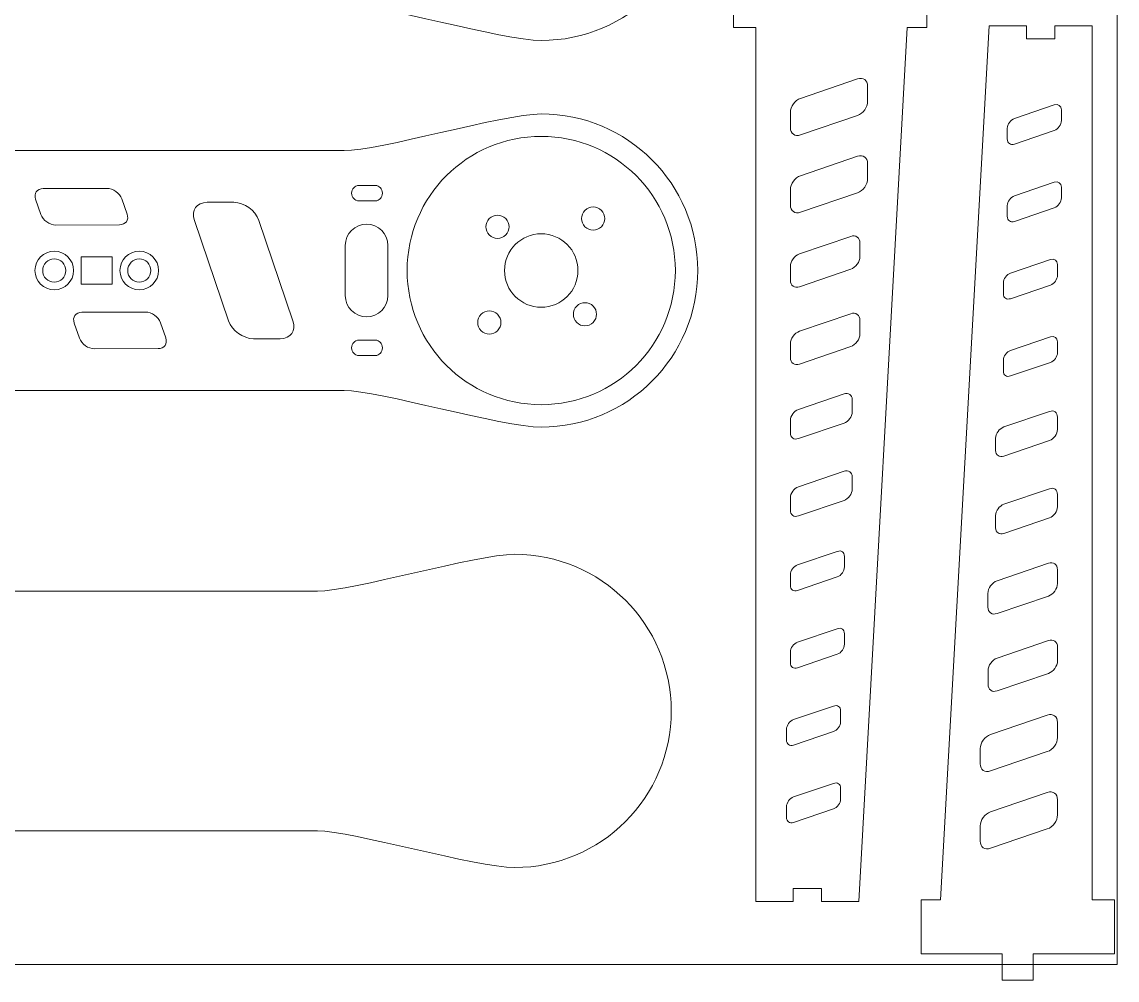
# Model space of a CAD drawing. Header units: inches. Extents: x 12 to 287, y -278 to -7.
# Drawn here: x 144.1 to 285.8, y -278 to -154.1 of the extents above; entities that cross this region are included whole.
import ezdxf

# ---------------------------------------------------------------- set-up
doc = ezdxf.new("R2010")
doc.units = ezdxf.units.IN
doc.header["$MEASUREMENT"] = 0
doc.layers.add('Layer 1', color=7, linetype='Continuous')

# ---------------------------------------------------------------- blocks, each defined once
blk = doc.blocks.new('block 63')
at = {"layer": 'Layer 1', "color": 7, "lineweight": 9, "true_color": 0xffffff}
blk.add_open_spline([(193.93, -186.21), (193.93, -195.79), (201.7, -203.56), (211.28, -203.56), (220.86, -203.56), (228.63, -195.79), (228.63, -186.21), (228.63, -176.63), (220.86, -168.86), (211.28, -168.86), (201.7, -168.86), (193.93, -176.63), (193.93, -186.21)], degree=3, knots=[0, 0, 0, 0, 1, 1, 1, 2, 2, 2, 3, 3, 3, 4, 4, 4, 4], dxfattribs=at)
blk = doc.blocks.new('block 65')
at = {"layer": 'Layer 1', "color": 7, "lineweight": 9, "true_color": 0xffffff}
blk.add_open_spline([(211.28, -190.96), (213.9, -190.96), (216.03, -188.83), (216.03, -186.21), (216.03, -183.59), (213.9, -181.46), (211.28, -181.46), (208.66, -181.46), (206.53, -183.59), (206.53, -186.21), (206.53, -188.83), (208.66, -190.96), (211.28, -190.96)], degree=3, knots=[0, 0, 0, 0, 1, 1, 1, 2, 2, 2, 3, 3, 3, 4, 4, 4, 4], dxfattribs=at)
blk = doc.blocks.new('block 64')
at = {"layer": 'Layer 1', "color": 179, "lineweight": 13, "true_color": 0x231f20}
for points in [[(216.94, -180.55), (217.52, -181.14), (218.47, -181.14), (219.06, -180.55), (219.64, -179.97), (219.64, -179.02), (219.06, -178.43), (218.47, -177.85), (217.52, -177.85), (216.94, -178.43), (216.35, -179.02), (216.35, -179.97), (216.94, -180.55)], [(206.68, -181.61), (207.27, -181.03), (207.27, -180.08), (206.68, -179.49), (206.1, -178.91), (205.15, -178.91), (204.56, -179.49), (203.98, -180.08), (203.98, -181.03), (204.56, -181.61), (205.15, -182.2), (206.1, -182.2), (206.68, -181.61)], [(218, -192.93), (218.58, -192.34), (218.58, -191.39), (218, -190.81), (217.41, -190.22), (216.46, -190.22), (215.88, -190.81), (215.29, -191.39), (215.29, -192.34), (215.88, -192.93), (216.46, -193.51), (217.41, -193.51), (218, -192.93)], [(203.5, -193.99), (204.09, -194.57), (205.04, -194.57), (205.62, -193.99), (206.21, -193.4), (206.21, -192.45), (205.62, -191.87), (205.04, -191.28), (204.09, -191.28), (203.5, -191.87), (202.92, -192.45), (202.92, -193.4), (203.5, -193.99)]]:
    blk.add_open_spline(points, degree=3, knots=[0, 0, 0, 0, 1, 1, 1, 2, 2, 2, 3, 3, 3, 4, 4, 4, 4], dxfattribs=at)
at = {"layer": 'Layer 1'}
blk.add_blockref('block 65', (0, 0), dxfattribs=at)
blk = doc.blocks.new('block 68')
at = {"layer": 'Layer 1', "color": 7, "lineweight": 9, "true_color": 0xffffff}
blk.add_lwpolyline([(250.65, -147.79), (250.65, -144.41), (246.66, -144.41), (246.66, -147.79), (236.16, -147.79), (236.16, -154.79), (239.03, -154.79), (239.03, -267.82), (243.86, -267.82), (243.86, -266.14), (247.54, -266.14), (247.54, -267.82), (252.36, -267.82), (258.64, -154.79), (261.16, -154.79), (261.16, -147.79), (250.65, -147.79)], dxfattribs=at)
for points in [[(252.19, -161.44), (252.92, -161.19), (253.51, -161.61), (253.51, -162.37), (253.51, -162.37), (253.51, -164.34), (253.51, -164.34), (253.51, -165.1), (252.92, -165.91), (252.19, -166.16), (252.19, -166.16), (244.83, -168.67), (244.83, -168.67), (244.1, -168.92), (243.51, -168.5), (243.51, -167.74), (243.51, -167.74), (243.51, -165.77), (243.51, -165.77), (243.51, -165.01), (244.1, -164.2), (244.83, -163.95), (244.83, -163.95), (252.19, -161.44), (252.19, -161.44)], [(252.19, -171.44), (252.92, -171.2), (253.51, -171.61), (253.51, -172.37), (253.51, -172.37), (253.51, -174.34), (253.51, -174.34), (253.51, -175.1), (252.92, -175.91), (252.19, -176.16), (252.19, -176.16), (244.83, -178.67), (244.83, -178.67), (244.1, -178.92), (243.51, -178.5), (243.51, -177.74), (243.51, -177.74), (243.51, -175.77), (243.51, -175.77), (243.51, -175.01), (244.1, -174.2), (244.83, -173.95), (244.83, -173.95), (252.19, -171.44), (252.19, -171.44)], [(251.32, -181.8), (251.97, -181.58), (252.51, -181.95), (252.51, -182.64), (252.51, -182.64), (252.51, -184.41), (252.51, -184.41), (252.51, -185.09), (251.97, -185.83), (251.32, -186.05), (251.32, -186.05), (244.7, -188.31), (244.7, -188.31), (244.04, -188.53), (243.51, -188.16), (243.51, -187.47), (243.51, -187.47), (243.51, -185.7), (243.51, -185.7), (243.51, -185.02), (244.04, -184.28), (244.69, -184.06), (244.69, -184.06), (251.32, -181.8), (251.32, -181.8)], [(251.32, -191.8), (251.97, -191.58), (252.51, -191.95), (252.51, -192.64), (252.51, -192.64), (252.51, -194.41), (252.51, -194.41), (252.51, -195.09), (251.97, -195.83), (251.32, -196.05), (251.32, -196.05), (244.7, -198.31), (244.7, -198.31), (244.04, -198.53), (243.51, -198.16), (243.51, -197.47), (243.51, -197.47), (243.51, -195.7), (243.51, -195.7), (243.51, -195.02), (244.04, -194.28), (244.7, -194.06), (244.7, -194.06), (251.32, -191.8), (251.32, -191.8)], [(250.45, -202.17), (251.03, -201.97), (251.51, -202.3), (251.51, -202.91), (251.51, -202.91), (251.51, -204.48), (251.51, -204.48), (251.51, -205.09), (251.03, -205.74), (250.45, -205.94), (250.45, -205.94), (244.56, -207.95), (244.56, -207.95), (243.98, -208.14), (243.51, -207.81), (243.51, -207.2), (243.51, -207.2), (243.51, -205.63), (243.51, -205.63), (243.51, -205.02), (243.98, -204.37), (244.56, -204.17), (244.56, -204.17), (250.45, -202.17), (250.45, -202.17)], [(250.45, -212.17), (251.03, -211.97), (251.51, -212.3), (251.51, -212.91), (251.51, -212.91), (251.51, -214.48), (251.51, -214.48), (251.51, -215.09), (251.03, -215.74), (250.45, -215.94), (250.45, -215.94), (244.56, -217.95), (244.56, -217.95), (243.98, -218.14), (243.51, -217.81), (243.51, -217.2), (243.51, -217.2), (243.51, -215.63), (243.51, -215.63), (243.51, -215.02), (243.98, -214.37), (244.56, -214.17), (244.56, -214.17), (250.45, -212.17), (250.45, -212.17)], [(249.58, -222.53), (250.09, -222.35), (250.51, -222.64), (250.51, -223.18), (250.51, -223.18), (250.51, -224.55), (250.51, -224.55), (250.51, -225.08), (250.09, -225.66), (249.58, -225.83), (249.58, -225.83), (244.43, -227.58), (244.43, -227.58), (243.92, -227.76), (243.51, -227.47), (243.51, -226.94), (243.51, -226.94), (243.51, -225.56), (243.51, -225.56), (243.51, -225.03), (243.92, -224.45), (244.43, -224.28), (244.43, -224.28), (249.58, -222.53), (249.58, -222.53)], [(249.58, -232.53), (250.09, -232.35), (250.51, -232.64), (250.51, -233.18), (250.51, -233.18), (250.51, -234.55), (250.51, -234.55), (250.51, -235.08), (250.09, -235.66), (249.58, -235.83), (249.58, -235.83), (244.43, -237.58), (244.43, -237.58), (243.92, -237.76), (243.51, -237.47), (243.51, -236.94), (243.51, -236.94), (243.51, -235.56), (243.51, -235.56), (243.51, -235.03), (243.92, -234.45), (244.43, -234.28), (244.43, -234.28), (249.58, -232.53), (249.58, -232.53)], [(249.08, -242.53), (249.59, -242.35), (250.01, -242.64), (250.01, -243.18), (250.01, -243.18), (250.01, -244.55), (250.01, -244.55), (250.01, -245.08), (249.59, -245.66), (249.08, -245.83), (249.08, -245.83), (243.93, -247.58), (243.93, -247.58), (243.42, -247.76), (243.01, -247.47), (243.01, -246.94), (243.01, -246.94), (243.01, -245.56), (243.01, -245.56), (243.01, -245.03), (243.42, -244.45), (243.93, -244.28), (243.93, -244.28), (249.08, -242.53), (249.08, -242.53)], [(249.08, -252.53), (249.59, -252.35), (250.01, -252.64), (250.01, -253.18), (250.01, -253.18), (250.01, -254.55), (250.01, -254.55), (250.01, -255.08), (249.59, -255.66), (249.08, -255.83), (249.08, -255.83), (243.93, -257.58), (243.93, -257.58), (243.42, -257.76), (243.01, -257.47), (243.01, -256.94), (243.01, -256.94), (243.01, -255.56), (243.01, -255.56), (243.01, -255.03), (243.42, -254.45), (243.93, -254.28), (243.93, -254.28), (249.08, -252.53), (249.08, -252.53)]]:
    blk.add_open_spline(points, degree=3, knots=[0, 0, 0, 0, 1, 1, 1, 2, 2, 2, 3, 3, 3, 4, 4, 4, 5, 5, 5, 6, 6, 6, 7, 7, 7, 8, 8, 8, 8], dxfattribs=at)
blk = doc.blocks.new('block 69')
at = {"layer": 'Layer 1', "color": 7, "lineweight": 9, "true_color": 0xffffff}
blk.add_lwpolyline([(270.93, -274.58), (270.93, -277.97), (274.93, -277.97), (274.93, -274.58), (285.43, -274.58), (285.43, -267.58), (282.55, -267.58), (282.55, -154.56), (277.72, -154.56), (277.72, -156.24), (274.04, -156.24), (274.04, -154.56), (269.22, -154.56), (262.94, -267.58), (260.43, -267.58), (260.43, -274.58), (270.93, -274.58)], dxfattribs=at)
for points in [[(272.5, -169.85), (271.99, -170.02), (271.57, -169.73), (271.57, -169.2), (271.57, -169.2), (271.57, -167.82), (271.57, -167.82), (271.57, -167.29), (271.99, -166.72), (272.5, -166.55), (272.5, -166.55), (277.65, -164.79), (277.65, -164.79), (278.16, -164.62), (278.57, -164.91), (278.57, -165.44), (278.57, -165.44), (278.57, -166.82), (278.57, -166.82), (278.57, -167.35), (278.16, -167.92), (277.65, -168.1), (277.65, -168.1), (272.5, -169.85), (272.5, -169.85)], [(272.5, -179.85), (271.99, -180.02), (271.57, -179.73), (271.57, -179.2), (271.57, -179.2), (271.57, -177.82), (271.57, -177.82), (271.57, -177.29), (271.99, -176.72), (272.5, -176.55), (272.5, -176.55), (277.65, -174.79), (277.65, -174.79), (278.16, -174.62), (278.57, -174.91), (278.57, -175.44), (278.57, -175.44), (278.57, -176.82), (278.57, -176.82), (278.57, -177.35), (278.16, -177.92), (277.65, -178.1), (277.65, -178.1), (272.5, -179.85), (272.5, -179.85)], [(272, -189.85), (271.49, -190.02), (271.07, -189.73), (271.07, -189.2), (271.07, -189.2), (271.07, -187.82), (271.07, -187.82), (271.07, -187.29), (271.49, -186.72), (272, -186.55), (272, -186.55), (277.15, -184.79), (277.15, -184.79), (277.66, -184.62), (278.07, -184.91), (278.07, -185.44), (278.07, -185.44), (278.07, -186.82), (278.07, -186.82), (278.07, -187.35), (277.66, -187.92), (277.15, -188.1), (277.15, -188.1), (272, -189.85), (272, -189.85)], [(272, -199.85), (271.49, -200.02), (271.07, -199.73), (271.07, -199.2), (271.07, -199.2), (271.07, -197.82), (271.07, -197.82), (271.07, -197.29), (271.49, -196.72), (272, -196.55), (272, -196.55), (277.15, -194.79), (277.15, -194.79), (277.66, -194.62), (278.07, -194.91), (278.07, -195.44), (278.07, -195.44), (278.07, -196.82), (278.07, -196.82), (278.07, -197.35), (277.66, -197.92), (277.15, -198.1), (277.15, -198.1), (272, -199.85), (272, -199.85)], [(271.13, -210.21), (270.55, -210.41), (270.07, -210.08), (270.07, -209.47), (270.07, -209.47), (270.07, -207.9), (270.07, -207.9), (270.07, -207.29), (270.55, -206.63), (271.13, -206.44), (271.13, -206.44), (277.02, -204.43), (277.02, -204.43), (277.6, -204.23), (278.07, -204.56), (278.07, -205.17), (278.07, -205.17), (278.07, -206.75), (278.07, -206.75), (278.07, -207.35), (277.6, -208.01), (277.02, -208.21), (277.02, -208.21), (271.13, -210.21), (271.13, -210.21)], [(271.13, -220.21), (270.55, -220.41), (270.07, -220.08), (270.07, -219.47), (270.07, -219.47), (270.07, -217.9), (270.07, -217.9), (270.07, -217.29), (270.55, -216.63), (271.13, -216.44), (271.13, -216.44), (277.02, -214.43), (277.02, -214.43), (277.6, -214.23), (278.07, -214.57), (278.07, -215.17), (278.07, -215.17), (278.07, -216.75), (278.07, -216.75), (278.07, -217.35), (277.6, -218.01), (277.02, -218.21), (277.02, -218.21), (271.13, -220.21), (271.13, -220.21)], [(270.26, -230.57), (269.61, -230.8), (269.07, -230.42), (269.07, -229.74), (269.07, -229.74), (269.07, -227.97), (269.07, -227.97), (269.07, -227.29), (269.61, -226.55), (270.26, -226.33), (270.26, -226.33), (276.89, -224.07), (276.89, -224.07), (277.54, -223.85), (278.07, -224.22), (278.07, -224.9), (278.07, -224.9), (278.07, -226.67), (278.07, -226.67), (278.07, -227.36), (277.54, -228.09), (276.89, -228.32), (276.89, -228.32), (270.26, -230.57), (270.26, -230.57)], [(270.26, -240.57), (269.61, -240.8), (269.08, -240.42), (269.08, -239.74), (269.08, -239.74), (269.08, -237.97), (269.08, -237.97), (269.08, -237.28), (269.61, -236.55), (270.26, -236.32), (270.26, -236.32), (276.89, -234.07), (276.89, -234.07), (277.54, -233.85), (278.08, -234.22), (278.08, -234.9), (278.08, -234.9), (278.08, -236.67), (278.08, -236.67), (278.08, -237.36), (277.54, -238.09), (276.89, -238.32), (276.89, -238.32), (270.26, -240.57), (270.26, -240.57)], [(269.4, -250.93), (268.67, -251.18), (268.07, -250.77), (268.07, -250.01), (268.07, -250.01), (268.07, -248.04), (268.07, -248.04), (268.07, -247.28), (268.67, -246.46), (269.4, -246.21), (269.4, -246.21), (276.75, -243.71), (276.75, -243.71), (277.48, -243.46), (278.07, -243.88), (278.07, -244.64), (278.07, -244.64), (278.07, -246.6), (278.07, -246.6), (278.07, -247.36), (277.48, -248.18), (276.75, -248.43), (276.75, -248.43), (269.4, -250.93), (269.4, -250.93)], [(269.4, -260.93), (268.67, -261.18), (268.07, -260.77), (268.07, -260.01), (268.07, -260.01), (268.07, -258.04), (268.07, -258.04), (268.07, -257.28), (268.67, -256.46), (269.4, -256.21), (269.4, -256.21), (276.75, -253.71), (276.75, -253.71), (277.48, -253.46), (278.07, -253.88), (278.07, -254.64), (278.07, -254.64), (278.07, -256.6), (278.07, -256.6), (278.07, -257.36), (277.48, -258.18), (276.75, -258.43), (276.75, -258.43), (269.4, -260.93), (269.4, -260.93)]]:
    blk.add_open_spline(points, degree=3, knots=[0, 0, 0, 0, 1, 1, 1, 2, 2, 2, 3, 3, 3, 4, 4, 4, 5, 5, 5, 6, 6, 6, 7, 7, 7, 8, 8, 8, 8], dxfattribs=at)

msp = doc.modelspace()

# ---------------------------------------------------------------- linework, layer by layer
at = {"layer": 'Layer 1', "color": 22, "lineweight": 9, "true_color": 0xed1f24}
msp.add_lwpolyline([(285.78, -275.96), (15.78, -275.96), (15.78, -15.96), (285.78, -15.96), (285.78, -275.96)], dxfattribs=at)
at = {"layer": 'Layer 1', "color": 7, "lineweight": 9, "true_color": 0xffffff}
msp.add_lwpolyline([(155.78, -187.96), (151.78, -187.96), (151.78, -184.46), (155.78, -184.46), (155.78, -187.96)], dxfattribs=at)
for points, knots in [([(211.28, -115.96), (206.32, -115.96), (190.13, -120.77), (185.78, -120.71), (185.78, -120.71), (47.78, -120.71), (47.78, -120.71), (47.78, -120.71), (47.78, -151.71), (47.78, -151.71), (47.78, -151.71), (185.78, -151.71), (185.78, -151.71), (190.13, -151.73), (206.32, -156.46), (211.28, -156.46), (222.46, -156.46), (231.53, -147.39), (231.53, -136.21), (231.53, -125.03), (222.46, -115.96), (211.28, -115.96)], [0, 0, 0, 0, 1, 1, 1, 2, 2, 2, 3, 3, 3, 4, 4, 4, 5, 5, 5, 6, 6, 6, 7, 7, 7, 7]), ([(211.28, -165.96), (206.32, -165.96), (190.13, -170.77), (185.78, -170.71), (185.78, -170.71), (47.78, -170.71), (47.78, -170.71), (47.78, -170.71), (47.78, -201.71), (47.78, -201.71), (47.78, -201.71), (185.78, -201.71), (185.78, -201.71), (190.13, -201.73), (206.32, -206.46), (211.28, -206.46), (222.46, -206.46), (231.53, -197.39), (231.53, -186.21), (231.53, -175.03), (222.46, -165.96), (211.28, -165.96)], [0, 0, 0, 0, 1, 1, 1, 2, 2, 2, 3, 3, 3, 4, 4, 4, 5, 5, 5, 6, 6, 6, 7, 7, 7, 7]), ([(156.7, -180.3), (157.52, -180.3), (157.97, -179.68), (157.71, -178.92), (157.71, -178.92), (157.03, -176.96), (157.03, -176.96), (156.77, -176.2), (155.89, -175.58), (155.08, -175.59), (155.08, -175.59), (146.86, -175.61), (146.86, -175.61), (146.04, -175.62), (145.59, -176.23), (145.86, -177), (145.86, -177), (146.53, -178.96), (146.53, -178.96), (146.79, -179.72), (147.67, -180.34), (148.48, -180.33), (148.48, -180.33), (156.7, -180.3), (156.7, -180.3)], [0, 0, 0, 0, 1, 1, 1, 2, 2, 2, 3, 3, 3, 4, 4, 4, 5, 5, 5, 6, 6, 6, 7, 7, 7, 8, 8, 8, 8]), ([(190.74, -176.21), (190.74, -176.76), (190.32, -177.21), (189.81, -177.21), (189.81, -177.21), (187.68, -177.21), (187.68, -177.21), (187.16, -177.21), (186.74, -176.76), (186.74, -176.21), (186.74, -176.21), (186.74, -176.21), (186.74, -176.21), (186.74, -175.66), (187.16, -175.21), (187.68, -175.21), (187.68, -175.21), (189.81, -175.21), (189.81, -175.21), (190.32, -175.21), (190.74, -175.66), (190.74, -176.21), (190.74, -176.21), (190.74, -176.21), (190.74, -176.21)], [0, 0, 0, 0, 1, 1, 1, 2, 2, 2, 3, 3, 3, 4, 4, 4, 5, 5, 5, 6, 6, 6, 7, 7, 7, 8, 8, 8, 8]), ([(179.15, -192.7), (179.59, -193.99), (178.86, -195.03), (177.52, -195.03), (177.52, -195.03), (174.05, -195.03), (174.05, -195.03), (172.71, -195.03), (171.27, -193.99), (170.83, -192.7), (170.83, -192.7), (166.41, -179.72), (166.41, -179.72), (165.97, -178.43), (166.7, -177.39), (168.04, -177.39), (168.04, -177.39), (171.51, -177.39), (171.51, -177.39), (172.85, -177.39), (174.3, -178.43), (174.73, -179.72), (174.73, -179.72), (179.15, -192.7), (179.15, -192.7)], [0, 0, 0, 0, 1, 1, 1, 2, 2, 2, 3, 3, 3, 4, 4, 4, 5, 5, 5, 6, 6, 6, 7, 7, 7, 8, 8, 8, 8]), ([(191.45, -189.45), (191.45, -190.97), (190.22, -192.21), (188.69, -192.21), (188.69, -192.21), (188.69, -192.21), (188.69, -192.21), (187.17, -192.21), (185.93, -190.97), (185.93, -189.45), (185.93, -189.45), (185.93, -182.97), (185.93, -182.97), (185.93, -181.45), (187.17, -180.21), (188.69, -180.21), (188.69, -180.21), (188.69, -180.21), (188.69, -180.21), (190.22, -180.21), (191.45, -181.45), (191.45, -182.97), (191.45, -182.97), (191.45, -189.45), (191.45, -189.45)], [0, 0, 0, 0, 1, 1, 1, 2, 2, 2, 3, 3, 3, 4, 4, 4, 5, 5, 5, 6, 6, 6, 7, 7, 7, 8, 8, 8, 8]), ([(150.78, -186.21), (150.78, -187.59), (149.66, -188.71), (148.28, -188.71), (146.9, -188.71), (145.78, -187.59), (145.78, -186.21), (145.78, -184.83), (146.9, -183.71), (148.28, -183.71), (149.66, -183.71), (150.78, -184.83), (150.78, -186.21)], [0, 0, 0, 0, 1, 1, 1, 2, 2, 2, 3, 3, 3, 4, 4, 4, 4]), ([(161.78, -186.21), (161.78, -187.59), (160.66, -188.71), (159.28, -188.71), (157.9, -188.71), (156.78, -187.59), (156.78, -186.21), (156.78, -184.83), (157.9, -183.71), (159.28, -183.71), (160.66, -183.71), (161.78, -184.83), (161.78, -186.21)], [0, 0, 0, 0, 1, 1, 1, 2, 2, 2, 3, 3, 3, 4, 4, 4, 4]), ([(149.78, -186.21), (149.78, -187.04), (149.11, -187.71), (148.28, -187.71), (147.45, -187.71), (146.78, -187.04), (146.78, -186.21), (146.78, -185.38), (147.45, -184.71), (148.28, -184.71), (149.11, -184.71), (149.78, -185.38), (149.78, -186.21)], [0, 0, 0, 0, 1, 1, 1, 2, 2, 2, 3, 3, 3, 4, 4, 4, 4]), ([(160.78, -186.21), (160.78, -187.04), (160.11, -187.71), (159.28, -187.71), (158.45, -187.71), (157.78, -187.04), (157.78, -186.21), (157.78, -185.38), (158.45, -184.71), (159.28, -184.71), (160.11, -184.71), (160.78, -185.38), (160.78, -186.21)], [0, 0, 0, 0, 1, 1, 1, 2, 2, 2, 3, 3, 3, 4, 4, 4, 4]), ([(151.86, -191.61), (151.04, -191.62), (150.59, -192.24), (150.86, -193), (150.86, -193), (151.53, -194.96), (151.53, -194.96), (151.79, -195.72), (152.67, -196.34), (153.48, -196.33), (153.48, -196.33), (161.7, -196.31), (161.7, -196.31), (162.52, -196.3), (162.97, -195.68), (162.71, -194.92), (162.71, -194.92), (162.03, -192.96), (162.03, -192.96), (161.77, -192.2), (160.89, -191.58), (160.08, -191.58), (160.08, -191.58), (151.86, -191.61), (151.86, -191.61)], [0, 0, 0, 0, 1, 1, 1, 2, 2, 2, 3, 3, 3, 4, 4, 4, 5, 5, 5, 6, 6, 6, 7, 7, 7, 8, 8, 8, 8]), ([(190.74, -196.21), (190.74, -196.76), (190.32, -197.21), (189.81, -197.21), (189.81, -197.21), (187.68, -197.21), (187.68, -197.21), (187.16, -197.21), (186.74, -196.76), (186.74, -196.21), (186.74, -196.21), (186.74, -196.21), (186.74, -196.21), (186.74, -195.66), (187.16, -195.21), (187.68, -195.21), (187.68, -195.21), (189.81, -195.21), (189.81, -195.21), (190.32, -195.21), (190.74, -195.66), (190.74, -196.21), (190.74, -196.21), (190.74, -196.21), (190.74, -196.21)], [0, 0, 0, 0, 1, 1, 1, 2, 2, 2, 3, 3, 3, 4, 4, 4, 5, 5, 5, 6, 6, 6, 7, 7, 7, 8, 8, 8, 8]), ([(207.85, -222.91), (202.89, -222.91), (186.7, -227.72), (182.35, -227.66), (182.35, -227.66), (44.35, -227.66), (44.35, -227.66), (44.35, -227.66), (44.35, -227.66), (44.35, -227.66), (44.35, -227.66), (32.85, -227.66), (32.85, -227.66), (32.85, -227.66), (32.46, -227.74), (32.46, -227.74), (32.46, -227.74), (32.14, -227.96), (32.14, -227.96), (32.14, -227.96), (31.93, -228.27), (31.93, -228.27), (31.93, -228.27), (31.85, -228.66), (31.85, -228.66), (31.85, -228.66), (31.85, -229.41), (31.85, -229.41), (31.85, -229.41), (31.77, -229.8), (31.77, -229.8), (31.77, -229.8), (31.56, -230.12), (31.56, -230.12), (31.56, -230.12), (31.24, -230.33), (31.24, -230.33), (31.24, -230.33), (30.85, -230.41), (30.85, -230.41), (30.85, -230.41), (18.35, -230.41), (18.35, -230.41), (18.35, -230.41), (17.14, -230.54), (17.14, -230.54), (17.14, -230.54), (16.02, -230.89), (16.02, -230.89), (16.02, -230.89), (15, -231.44), (15, -231.44), (15, -231.44), (14.11, -232.17), (14.11, -232.17), (14.11, -232.17), (13.38, -233.06), (13.38, -233.06), (13.38, -233.06), (12.82, -234.08), (12.82, -234.08), (12.82, -234.08), (12.47, -235.21), (12.47, -235.21), (12.47, -235.21), (12.35, -236.41), (12.35, -236.41), (12.35, -236.41), (12.35, -249.91), (12.35, -249.91), (12.35, -249.91), (12.47, -251.12), (12.47, -251.12), (12.47, -251.12), (12.82, -252.25), (12.82, -252.25), (12.82, -252.25), (13.38, -253.26), (13.38, -253.26), (13.38, -253.26), (14.11, -254.15), (14.11, -254.15), (14.11, -254.15), (15, -254.89), (15, -254.89), (15, -254.89), (16.02, -255.44), (16.02, -255.44), (16.02, -255.44), (17.14, -255.79), (17.14, -255.79), (17.14, -255.79), (18.35, -255.91), (18.35, -255.91), (18.35, -255.91), (30.85, -255.91), (30.85, -255.91), (30.85, -255.91), (31.24, -255.99), (31.24, -255.99), (31.24, -255.99), (31.56, -256.21), (31.56, -256.21), (31.56, -256.21), (31.77, -256.53), (31.77, -256.53), (31.77, -256.53), (31.85, -256.91), (31.85, -256.91), (31.85, -256.91), (31.85, -257.66), (31.85, -257.66), (31.85, -257.66), (31.93, -258.05), (31.93, -258.05), (31.93, -258.05), (32.14, -258.37), (32.14, -258.37), (32.14, -258.37), (32.46, -258.59), (32.46, -258.59), (32.46, -258.59), (32.85, -258.66), (32.85, -258.66), (32.85, -258.66), (44.35, -258.66), (44.35, -258.66), (44.35, -258.66), (44.35, -258.66), (44.35, -258.66), (44.35, -258.66), (182.35, -258.66), (182.35, -258.66), (186.7, -258.68), (202.89, -263.41), (207.85, -263.41), (219.03, -263.41), (228.1, -254.35), (228.1, -243.16), (228.1, -231.98), (219.03, -222.91), (207.85, -222.91)], [0, 0, 0, 0, 1, 1, 1, 2, 2, 2, 3, 3, 3, 4, 4, 4, 5, 5, 5, 6, 6, 6, 7, 7, 7, 8, 8, 8, 9, 9, 9, 10, 10, 10, 11, 11, 11, 12, 12, 12, 13, 13, 13, 14, 14, 14, 15, 15, 15, 16, 16, 16, 17, 17, 17, 18, 18, 18, 19, 19, 19, 20, 20, 20, 21, 21, 21, 22, 22, 22, 23, 23, 23, 24, 24, 24, 25, 25, 25, 26, 26, 26, 27, 27, 27, 28, 28, 28, 29, 29, 29, 30, 30, 30, 31, 31, 31, 32, 32, 32, 33, 33, 33, 34, 34, 34, 35, 35, 35, 36, 36, 36, 37, 37, 37, 38, 38, 38, 39, 39, 39, 40, 40, 40, 41, 41, 41, 42, 42, 42, 43, 43, 43, 44, 44, 44, 45, 45, 45, 46, 46, 46, 47, 47, 47, 47])]:
    msp.add_open_spline(points, degree=3, knots=knots, dxfattribs=at)

# ---------------------------------------------------------------- block references
at = {"layer": 'Layer 1'}
for name in ['block 68', 'block 69', 'block 63', 'block 64']:
    msp.add_blockref(name, (0, 0), dxfattribs=at)

doc.saveas('drawing.dxf')
